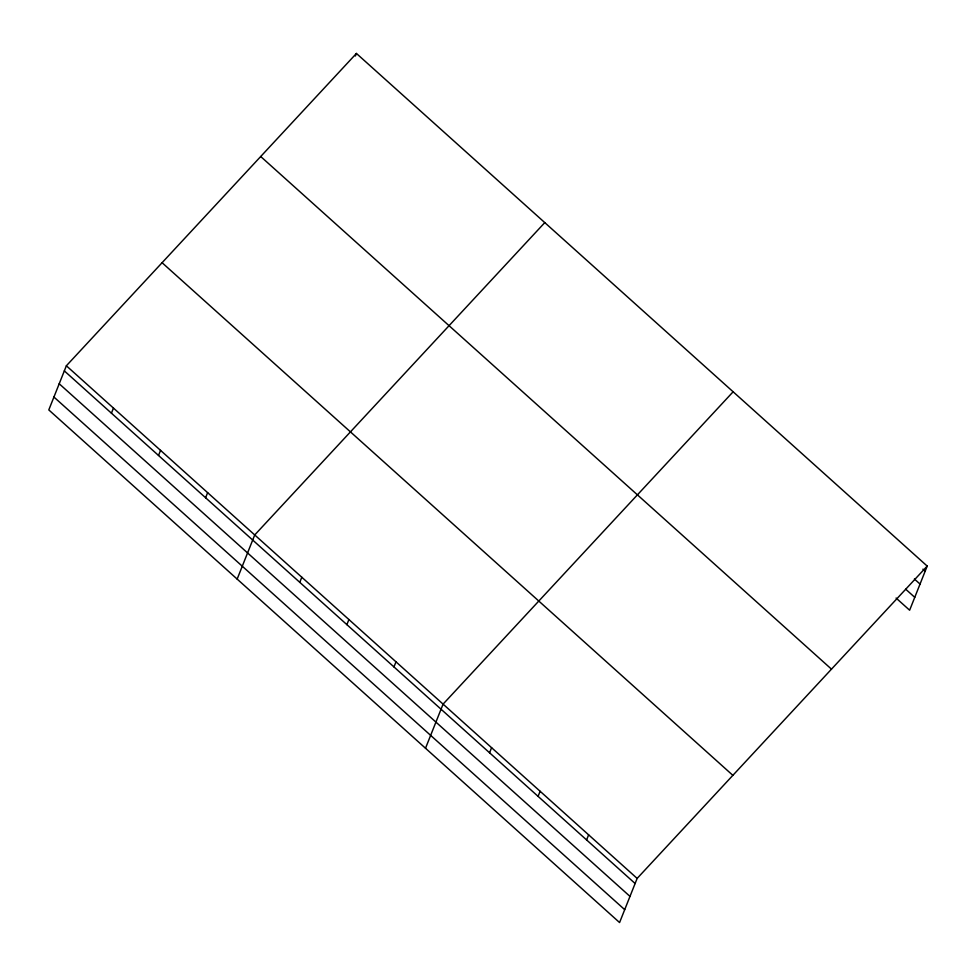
<?xml version="1.0" encoding="UTF-8"?>
<svg xmlns="http://www.w3.org/2000/svg" width="976" height="976" viewBox="0 0 976 976"><rect width="100%" height="100%" fill="white"/><g stroke="black" fill="none" stroke-linecap="round" stroke-linejoin="round"><path stroke-width="1.46" d="M66.368 365.78L48.8 409.92L619.577 922.552L637.145 878.412L927.2 566.08L356.423 53.448L66.368 365.78L637.145 878.412M111.423 413.177L113.46 408.078M158.515 455.475L160.54 450.363M355.398 55.998L356.423 53.448M205.607 497.76L207.632 492.66M237.156 579.097L254.724 534.946L544.779 222.613M299.778 582.343L301.816 577.243M346.87 624.64L348.908 619.54M393.962 666.925L395.988 661.826M425.512 748.263L443.08 704.123L733.135 391.779M489.562 752.801L491.599 747.689M538.081 796.367L540.118 791.268M586.6 839.946L588.626 834.834M927.2 566.08L909.632 610.22L896.09 598.056M922.918 569.154L925.175 571.18M914.402 579L920.039 584.063M905.728 589.223L914.756 597.336M260.702 156.514L831.479 669.146M162.089 262.715L732.866 775.347M64.331 370.88L635.12 883.512M59.207 383.763L629.984 896.395M53.924 397.037L624.713 909.669"/></g></svg>
